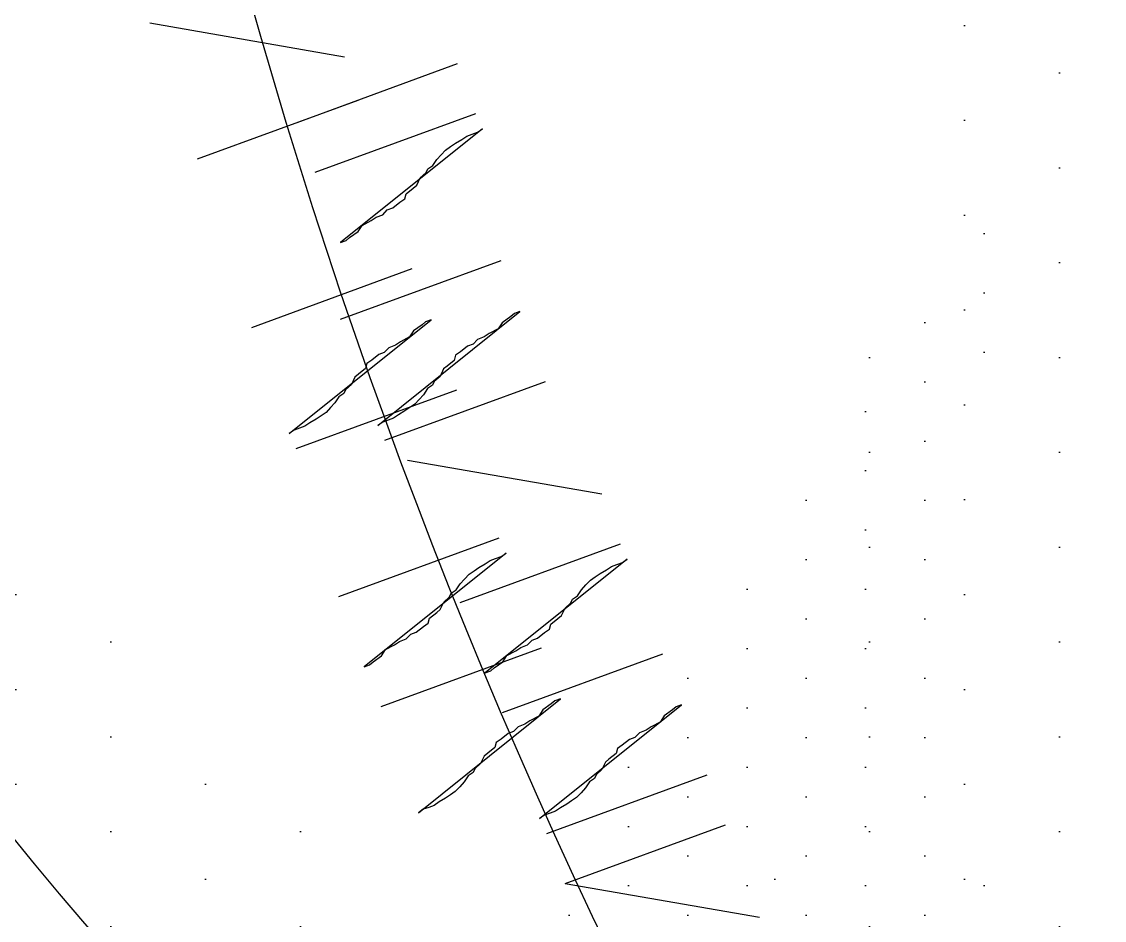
# Model space of a CAD drawing. Extents: x 3694 to 117786, y 20013 to 108631.
# Drawn here: x 25843.6 to 25971.1, y 84256.7 to 84362.6 of the extents above; entities that cross this region are included whole.
import ezdxf

# ---------------------------------------------------------------- set-up
doc = ezdxf.new("R2010")
doc.units = 0
doc.header["$LTSCALE"] = 1000
doc.header["$MEASUREMENT"] = 0
doc.layers.add('家具', color=253, linetype='Continuous')

# ---------------------------------------------------------------- blocks, each defined once
blk = doc.blocks.new('A$C6CBF3060')
at = {"layer": '家具'}
h = blk.add_hatch(dxfattribs=at)
h.set_pattern_fill('DOTS', color=8, scale=335.2800000195158, angle=-90.00000000000001, style=0)
h.set_pattern_definition([(270, (30849.11753504153, -17862.99907829171), (20.95500000121973, -10.47750000060987), [0, -20.95500000121974])])
edge = h.paths.add_edge_path()
edge.add_spline(control_points=[(3620.032944355196, 1020.167978249578), (3621.856950601301, 1029.223950294458), (3623.640356767137, 1038.254456721312), (3629.075648781851, 1066.661334569191), (3632.509525532267, 1085.952194047979), (3638.452392537998, 1124.35439882104), (3640.907859724044, 1143.394177388276), (3645.504487169259, 1187.965857300234), (3647.380020918004, 1213.570567535007), (3652.138734003369, 1291.274453085276), (3654.163834771207, 1344.379333391011), (3661.075878760414, 1425.081640880471), (3664.018153472578, 1452.133973591473), (3670.094233668715, 1492.753120009336), (3672.397098293724, 1506.299475706379), (3677.679535390045, 1533.370511049969), (3680.683231559953, 1546.95785375061), (3688.042565591692, 1576.433232332645), (3692.477545640613, 1592.158136530725), (3700.184732509224, 1618.288209221257), (3703.394472055632, 1628.838867633007), (3706.570199849586, 1639.277341819994)], knot_values=[0.007594318894714291, 0.007594318894714291, 0.007594318894714291, 0.007594318894714291, 1.009331685129112, 1.009331685129112, 3.166903830014817, 3.166903830014817, 5.324475974900523, 5.324475974900523, 8.146713981276132, 8.146713981276132, 13.78698518195698, 13.78698518195698, 16.6071207822974, 16.6071207822974, 18.01718858246761, 18.01718858246761, 19.42725638263783, 19.42725638263783, 21.11840045899928, 21.11840045899928, 22.2881602581128, 22.2881602581128, 22.2881602581128, 22.2881602581128], degree=3, periodic=0)
edge.add_ellipse((1789.99904669042, 2201.081587384349), major_axis=(1412.244489359956, 1412.244489359956), ratio=0.9999999999999818, start_angle=-61.33743676422674, end_angle=-48.55714826964773)
edge.add_ellipse((1789.99904669042, 1953.25083809936), major_axis=(1412.24448935993, -1412.24448935993), ratio=0.9999999999999885, start_angle=48.5571482696466, end_angle=61.33743676426361)
edge.add_spline(control_points=[(3706.570199849455, 2515.055083664098), (3703.394472055566, 2525.493557850958), (3700.184732509093, 2536.044216262839), (3692.477545640737, 2562.174288952727), (3688.042565592012, 2577.899193150166), (3680.683231560659, 2607.374571730539), (3677.679535390882, 2620.961914430154), (3672.397098294947, 2648.032949771052), (3670.094233670054, 2661.579305466817), (3664.018153474113, 2702.198451881093), (3661.075878761818, 2729.250784589662), (3655.986670472266, 2788.670379265524), (3654.145087228251, 2820.934697647885), (3652.42359686167, 2852.807937005808)], knot_values=[0.007594318904541566, 0.007594318904541566, 0.007594318904541566, 0.007594318904541566, 1.177354118008585, 1.177354118008585, 2.868498194319651, 2.868498194319651, 4.278565994361959, 4.278565994361959, 5.688633794404266, 5.688633794404266, 8.508769394488882, 8.508769394488882, 11.91787256770212, 11.91787256770212, 11.91787256770212, 11.91787256770212], degree=3, periodic=0)
edge.add_ellipse((3646.657623284387, 2875.236412280854), major_axis=(16.37502602226822, 16.37502602226821), ratio=0.9999999999995666, start_angle=225.8035234418923, end_angle=239.417541532368, ccw=False)
edge.add_ellipse((3511.087514728119, 3239.193560838379), major_axis=(290.1065513937293, 290.1065513937293), ratio=0.9999999999994232, start_angle=234.5429178462428, end_angle=244.3434878472222, ccw=False)
edge.add_ellipse((4291.384683319397, 2715.78940374251), major_axis=(510.6161812649055, -510.6161812649058), ratio=0.9999999999999988, start_angle=215.5301837112753, end_angle=236.2784491778619)
edge.add_ellipse((8058.381468311782, 2243.98490320702), major_axis=(3173.045961291781, -3173.045961291782), ratio=1, start_angle=220.7753203818918, end_angle=231.6420249032678)
edge.add_ellipse((4599.337569821713, 1341.637200631933), major_axis=(756.0877006785541, 756.0877006785539), ratio=0.9999999999999949, start_angle=113.9930274311128, end_angle=139.4777875760855)
edge.add_ellipse((3519.680850986653, 1232.139841819859), major_axis=(20.77520892349397, -20.77520892349398), ratio=0.999999999999889, start_angle=29.349690518414718, end_angle=107.31395154978779, ccw=False)
edge.add_ellipse((3261.400831811123, 1475.541992198378), major_axis=(269.5263520561113, -269.5263520561115), ratio=0.9999999999999978, start_angle=326.06965526290503, end_angle=363.74867896470926, ccw=False)
edge.add_ellipse((2985.936513544038, 1255.583835869416), major_axis=(269.5447157602681, 269.5447157602681), ratio=0.9999999999729833, start_angle=289.4364312615882, end_angle=291.1525348597326, ccw=False)
edge.add_ellipse((3270.637057203829, -411.6684627259383), major_axis=(1063.437138938921, 1063.437138938921), ratio=0.9999999999999937, start_angle=35.30528515153998, end_angle=42.74492259143477, ccw=False)
edge.add_ellipse((3474.324288661912, 860.0126218386868), major_axis=(153.1024992137935, -153.1024992137935), ratio=0.999999999999859, start_angle=92.70420918075928, end_angle=121.7648417998393, ccw=False)
edge = h.paths.add_edge_path()
edge.add_ellipse((3560.315809361586, 903.7363475695056), major_axis=(59.62128638761727, 59.62128638761727), ratio=0.9999999999999157, start_angle=248.1334738211491, end_angle=277.7178630449272)
edge.add_ellipse((3511.524035592221, 931.7299106341088), major_axis=(99.19644208316629, 99.19644208316625), ratio=0.9999999999997502, start_angle=-79.30676778778508, end_angle=-64.31921627686972)
edge.add_ellipse((3386.72601415019, 2442.541419907149), major_axis=(1116.038544759257, -1116.038544759258), ratio=0.9999999999999984, start_angle=303.32411686118166, end_angle=324.37804893725087, ccw=False)
edge.add_spline(control_points=[(3067.313977831232, 896.8829783906913), (3067.116512627828, 894.6964287364499), (3066.26218761129, 885.1096334103167), (3065.674442368967, 875.0971932240427), (3064.819310103077, 865.6985716819399)], knot_values=[0, 0, 0, 0, 0.2418033642713523, 1.052830296575082, 1.052830296575082, 1.052830296575082, 1.052830296575082], degree=3, periodic=0)
edge.add_ellipse((3026.907071228037, 868.9988679855887), major_axis=(26.90938323527025, 26.90938323527025), ratio=0.9999999999999187, start_angle=238.7767705824798, end_angle=310.27284356007203, ccw=False)
edge.add_ellipse((3357.089655062053, 4875.541364723143), major_axis=(2868.190797183439, -2868.19079718344), ratio=0.999999999999999, start_angle=310.4593117003497, end_angle=318.3404531218047)
edge = h.paths.add_edge_path()
edge.add_ellipse((3560.315809361266, 3250.596077914459), major_axis=(59.62128638763784, -59.62128638763787), ratio=0.9999999999995934, start_angle=82.28213695507955, end_angle=111.8665261788591)
edge.add_ellipse((3357.089655062751, -721.208939239179), major_axis=(2868.190797183605, 2868.190797183604), ratio=0.9999999999999925, start_angle=41.65954687821016, end_angle=49.54410408661445)
edge.add_ellipse((3026.730802552287, 3285.298579970644), major_axis=(26.90938323526915, -26.90938323526915), ratio=0.9999999999999033, start_angle=49.98346972011012, end_angle=121.3236457343994, ccw=False)
edge.add_spline(control_points=[(3064.642559511616, 3288.604407622486), (3064.979431703308, 3284.907876167901), (3065.254021153691, 3281.472108143695), (3065.500446844075, 3278.209911560098)], knot_values=[0, 0, 0, 0, 0.3189857557440551, 0.3189857557440551, 0.3189857557440551, 0.3189857557440551], degree=3, periodic=0)
edge.add_ellipse((3494.988468096315, -267.6566824607653), major_axis=(2525.631590611771, -2525.631590611772), ratio=0.9999999999999991, start_angle=132.8754075785099, end_angle=141.9062269296692, ccw=False)
edge = h.paths.add_edge_path()
edge.add_ellipse((3346.428693505171, 2814.744027245259), major_axis=(221.1621733483969, -221.1621733483971), ratio=0.9999999999999994, start_angle=219.8560000035077, end_angle=290.9319768433341)
edge.add_ellipse((3437.151632962174, 2555.301954592251), major_axis=(155.4479335070494, -155.4479335070496), ratio=0.9999999999999929, start_angle=231.8281592482279, end_angle=294.8810682384705)
edge.add_ellipse((2813.700149012111, 2180.201737340405), major_axis=(405.3237387993505, 405.3237387993504), ratio=0.9999999999999992, start_angle=285.52623263396157, end_angle=332.11357467867344, ccw=False)
edge.add_ellipse((3523.712787324905, 1599.059105694443), major_axis=(258.8230775298201, 258.82307752982), ratio=0.9999999999999818, start_angle=80.19826500577827, end_angle=130.5062586859865)
edge.add_ellipse((3249.266929159778, 1365.594833926676), major_axis=(196.0891473908119, -196.0891473908119), ratio=0.9999999999999981, start_angle=154.0384846775883, end_angle=216.6923729745889)
edge.add_ellipse((3335.197817287255, 909.3636444261319), major_axis=(433.6778078787909, 433.6778078787906), ratio=0.999999999999949, start_angle=80.98112304628877, end_angle=109.8781780001218)
edge.add_ellipse((18467.36806691358, 2025.981614987111), major_axis=(11109.2260467442, 11109.22604674419), ratio=0.9999999999995928, start_angle=138.1241672681158, end_angle=138.7143909774701)
edge.add_spline(control_points=[(2789.552410904224, 1008.188427614892), (2796.579734544641, 1007.746763104577), (2803.725178327077, 1007.646570336328), (2811.231307050359, 1007.927036234807)], knot_values=[2.293510373809953, 2.293510373809953, 2.293510373809953, 2.293510373809953, 2.979732802934619, 2.979732802934619, 2.979732802934619, 2.979732802934619], degree=3, periodic=0)
edge.add_spline(control_points=[(2811.231307050359, 1007.927036234807), (2815.450479755054, 1008.084685284808), (2826.805456678361, 1008.812973134682), (2842.780722635296, 1010.871307693131), (2839.120250166125, 1024.618026985154), (2842.859477051599, 1028.393799632864), (2845.636094539273, 1029.971073038905)], knot_values=[2.979732802934619, 2.979732802934619, 2.979732802934619, 2.979732802934619, 3.36545639614831, 3.990521829336836, 4.278466320926378, 4.605763273049225, 4.605763273049225, 4.605763273049225, 4.605763273049225], degree=3, periodic=0)
edge.add_spline(control_points=[(2845.636094539273, 1029.971073038905), (2848.422474729079, 1031.553892203377), (2852.001820499405, 1032.702305534669), (2855.58116626992, 1033.850718865961)], knot_values=[4.605763273049225, 4.605763273049225, 4.605763273049225, 4.605763273049225, 4.934211014792284, 4.934211014792284, 4.934211014792284, 4.934211014792284], degree=3, periodic=0)
edge.add_ellipse((3270.637057203829, -411.6684627259383), major_axis=(1063.437138939227, 1063.437138939227), ratio=0.9999999999998375, start_angle=52.795632896919415, end_angle=61.02050574382298, ccw=False)
edge.add_ellipse((3199.316362891543, 1348.14039130005), major_axis=(212.5834902189315, 212.5834902189315), ratio=0.9999999999999212, start_angle=165.6335501199894, end_angle=198.8130742464472, ccw=False)
edge.add_ellipse((3199.413119119788, 1029.520550322999), major_axis=(217.1797520411045, -217.1797520411046), ratio=0.9999999999998674, start_angle=151.0252170128921, end_angle=192.4102655699839, ccw=False)
edge.add_ellipse((3551.448439235653, 1156.134686465819), major_axis=(331.0872910150433, -331.0872910150434), ratio=0.9999999999999813, start_angle=177.8463850309959, end_angle=203.8962665094932, ccw=False)
edge.add_ellipse((2984.329156197491, 1140.779664811776), major_axis=(308.6143108805782, 308.6143108805783), ratio=0.99999999999966, start_angle=2.0533838449994732, end_angle=10.260448050109005, ccw=False)
edge.add_spline(control_points=[(3281.687451026184, 1460.253654765613), (3290.639455244702, 1453.204405174176), (3313.081898206045, 1435.532118832798), (3303.305460116768, 1498.775473405309), (3326.318821677465, 1533.829908224947), (3353.544751881607, 1593.430233467796), (3320.947959299898, 1659.060984562777), (3340.190178442157, 1740.826539046509), (3356.126177953687, 1827.657185362103), (3415.808870579021, 1863.793903553702), (3424.432073950476, 1919.337591101754), (3457.289777258164, 1907.517444122117), (3458.775801431591, 1924.683027975876), (3459.456346832347, 1933.619102174609)], knot_values=[28.72622828787619, 28.72622828787619, 28.72622828787619, 28.72622828787619, 29.65137003608691, 31.04553471454428, 32.97090723718488, 34.80045963000916, 37.53798117998499, 40.13244696109814, 43.73799823656201, 46.29924793153518, 47.53881564063179, 48.20545028199999, 48.98405692497199, 48.98405692497199, 48.98405692497199, 48.98405692550385], degree=3, periodic=0)
edge.add_ellipse((-2827.432287128104, 2095.358859361608), major_axis=(4446.972478264837, 4446.972478264834), ratio=0.9999999999999976, start_angle=-46.47369586912973, end_angle=-42.84626635100496)
edge.add_spline(control_points=[(3457.093905025751, 2331.703914353799), (3455.691781476875, 2345.589783137202), (3452.514928848803, 2370.097512984801), (3408.946969250035, 2401.111465854163), (3388.218704290179, 2469.690945094218), (3352.769053081218, 2533.335634224328), (3364.030625280458, 2604.82269811142), (3327.271703467311, 2627.476138575294), (3294.9122366675, 2714.330123526699), (3294.341436591865, 2693.091429919492)], knot_values=[0, 0, 0, 1.163513729807164e-12, 1.426783815582302, 2.507845637052222, 5.446644405802077, 8.794161911986935, 10.36550993041577, 12.19506232323765, 14.47634677036475, 14.47634677036475, 14.47634677036475, 14.47634677036475], degree=3, periodic=0)
edge.add_ellipse((3687.441035538191, 2947.473610607776), major_axis=(331.0872910150615, -331.0872910150615), ratio=0.9999999999999547, start_angle=233.1899730444863, end_angle=257.9076692015958, ccw=False)
edge.add_ellipse((3372.605812031026, 3149.559701468508), major_axis=(217.1797520411107, -217.1797520411108), ratio=0.9999999999999556, start_angle=244.6759739839959, end_angle=286.0610225410798, ccw=False)
edge.add_ellipse((3301.30499854072, 2839.020160634274), major_axis=(212.5834902198476, 212.5834902198476), ratio=0.9999999999956851, start_angle=85.14470269029368, end_angle=91.45268943398088, ccw=False)
edge.add_ellipse((3267.100022714898, 4450.91484517249), major_axis=(983.775240623166, 983.775240623166), ratio=0.9999999999998531, start_angle=208.0880272447276, end_angle=218.4118439115923, ccw=False)
edge.add_spline(control_points=[(2862.37711883695, 3119.814991966967), (2856.867087630577, 3121.622537046678), (2851.35705642408, 3123.430082126131), (2848.768473186879, 3126.813406541194)], knot_values=[4.42752981046754, 4.42752981046754, 4.42752981046754, 4.42752981046754, 4.934211014792284, 4.934211014792284, 4.934211014792284, 4.934211014792284], degree=3, periodic=0)
edge.add_ellipse((3341.197146602492, 3246.534314250937), major_axis=(358.3427787361459, -358.3427787361463), ratio=0.999999999999975, start_angle=238.6648212037559, end_angle=277.816367146285)
h = blk.add_hatch(dxfattribs=at)
h.set_pattern_fill('DOTS', color=8, scale=178.8160000104085, angle=-90.00000000000001, style=0)
h.set_pattern_definition([(90, (19419.91467265415, 11841.09606291521), (11.17600000065053, 5.588000000325262), [0, -11.17600000065053])])
edge = h.paths.add_edge_path(flags=17)
edge.add_ellipse((3512.052022088705, 1537.039152838337), major_axis=(23.25952561888595, -23.25952561888596), ratio=0.9999999999999566, start_angle=197.4293742980922, end_angle=247.2256321012528)
edge.add_ellipse((3405.089068006848, 1488.22521427691), major_axis=(59.90464916680112, 59.9046491668011), ratio=0.9999999999999393, start_angle=-19.5751923782937, end_angle=24.16555291353093)
edge.add_ellipse((3447.156263500743, 1522.360028411396), major_axis=(32.94986328206128, 32.94986328206127), ratio=0.9999999999999538, start_angle=-5.078446253501681, end_angle=59.84114380388081, ccw=False)
edge = h.paths.add_edge_path(flags=17)
edge.add_ellipse((2756.634867780711, 1621.855052317827), major_axis=(481.3748926490825, -481.3748926490827), ratio=0.9999999999980935, start_angle=400.4122738737361, end_angle=401.14692602743605, ccw=False)
edge.add_ellipse((3381.541444735376, 1556.026816461963), major_axis=(38.8000368264333, -38.80003682643331), ratio=0.9999999999998465, start_angle=56.96626177507412, end_angle=128.4606080737423)
edge.add_ellipse((3389.654311773622, 1631.853647203665), major_axis=(15.12758440161141, -15.12758440161141), ratio=0.9999999999999712, start_angle=310.0022228544645, end_angle=447.0101969954212)
edge.add_ellipse((3345.102416092785, 1578.430038740866), major_axis=(64.19840911925914, -64.19840911925917), ratio=0.9999999999999993, start_angle=43.53494098790259, end_angle=93.25647343301858, ccw=False)
edge = h.paths.add_edge_path()
edge.add_ellipse((3173.060657035217, 1553.928150722095), major_axis=(242.037112230793, 242.037112230793), ratio=0.9999999999999936, start_angle=258.5394166081302, end_angle=308.1497845990816, ccw=False)
edge.add_spline(control_points=[(3362.180682135797, 1268.625603414799), (3354.239474415954, 1262.044177846979), (3344.133058035513, 1253.668294793435), (3335.545590784393, 1259.297138530506), (3333.822581068765, 1260.887023014075)], knot_values=[0, 0, 0, 0, 1.42238482592121, 1.810204922351612, 1.810204922351612, 1.810204922351612, 1.810204922351612], degree=3, periodic=0)
edge.add_ellipse((2756.634867796784, 1621.855052313091), major_axis=(481.3748926400921, -481.3748926400922), ratio=0.9999999999984875, start_angle=12.9785078464626, end_angle=17.57136510295455)
edge.add_ellipse((3199.671737715864, 1567.906436618163), major_axis=(216.1019309944975, -216.1019309944976), ratio=0.9999999999999805, start_angle=346.8345493291795, end_angle=397.9332034731351)
edge.add_ellipse((3045.703676463672, 1632.760466246171), major_axis=(331.3486877331227, -331.3486877331229), ratio=0.9999999999999989, start_angle=32.37103093941994, end_angle=75.25655211311418)
edge.add_ellipse((2456.054096705782, 1773.593615179783), major_axis=(706.3772336368138, 706.3772336368138), ratio=0.9999999999997193, start_angle=-39.52687022804582, end_angle=-36.92237628317469)
edge.add_spline(control_points=[(3445.111206679256, 1913.963218771354), (3448.830660995882, 1914.128447938096), (3460.107711744393, 1911.968167921183), (3462.998604643501, 1900.275516595619), (3464.95021363916, 1892.381940352421)], knot_values=[0, 0, 0, 0, 0.5819764206049407, 1.791185280154921, 1.791185280154921, 1.791185280154921, 1.791185280154921], degree=3, periodic=0)
edge.add_ellipse((3015.109885895014, 1642.828336586739), major_axis=(363.7535715408054, -363.7535715408055), ratio=0.9999999999999993, start_angle=390.3935585979345, end_angle=434.019778702312, ccw=False)
edge = h.paths.add_edge_path()
edge.add_spline(control_points=[(3421.156827763138, 1894.308101638162), (3425.036458086157, 1901.313424356293), (3430.42926785857, 1911.051046157649), (3441.925963692418, 1913.821720852757), (3445.111206679256, 1913.963218771354)], knot_values=[1.791185280154921, 1.791185280154921, 1.791185280154921, 1.791185280154921, 3.069002213139684, 3.567391534373676, 3.567391534373676, 3.567391534373676, 3.567391534373676], degree=3, periodic=0)
edge.add_ellipse((2456.054096705782, 1773.593615179525), major_axis=(706.3772336370577, 706.3772336370574), ratio=0.999999999999922, start_angle=320.47312977196174, end_angle=323.0776237168323, ccw=False)
edge.add_ellipse((3756.002993319547, 1614.615316424457), major_axis=(281.0686011683609, 281.0686011683609), ratio=0.9999999999999806, start_angle=95.23358330781208, end_angle=138.9317992611657)
edge.add_ellipse((3762.004384130836, 1449.86522315249), major_axis=(300.7962628522073, -300.7962628522074), ratio=0.9999999999999956, start_angle=206.1422413992029, end_angle=244.4432589827649)
edge.add_ellipse((2756.634867796784, 1621.855052313091), major_axis=(481.3748926400507, -481.3748926400505), ratio=0.999999999997209, start_angle=372.9785078464747, end_angle=377.5713651029771, ccw=False)
edge.add_spline(control_points=[(3333.822581068765, 1260.887023014075), (3331.207753867588, 1263.299820316828), (3324.080109855582, 1273.317570021227), (3320.953744327249, 1283.146645357101), (3318.856340284947, 1289.740737492688)], knot_values=[1.810204922351612, 1.810204922351612, 1.810204922351612, 1.810204922351612, 2.398757922429805, 3.598446597238173, 3.598446597238173, 3.598446597238173, 3.598446597238173], degree=3, periodic=0)
edge.add_ellipse((3689.15860647869, 1407.743611630103), major_axis=(274.8167086013966, 274.8167086013965), ratio=0.9999999999999986, start_angle=107.85150721330089, end_angle=152.6753304847041, ccw=False)
edge.add_ellipse((3633.610958523866, 1676.428645746197), major_axis=(215.1838922609005, 215.1838922609004), ratio=0.9999999999999896, start_angle=89.27769578140129, end_angle=152.4675057723358, ccw=False)
h = blk.add_hatch(dxfattribs=at)
h.set_pattern_fill('DOTS', color=8, scale=111.7600000065053, angle=-90.00000000000001, style=0)
h.set_pattern_definition([(270, (-19907.95070793648, 91951.28892525556), (6.985000000406579, -3.492500000203292), [0, -6.98500000040658])])
edge = h.paths.add_edge_path()
edge.add_ellipse((3314.360527629164, 911.2052765641201), major_axis=(290.1065513936987, 290.1065513936986), ratio=0.9999999999998728, start_angle=35.18648228385678, end_angle=43.96553536475812)
edge.add_ellipse((3190.559378030208, 1364.542107422694), major_axis=(97.66234371941425, -97.6623437194143), ratio=0.9999999999999937, start_angle=26.80313823718866, end_angle=71.9801915166628)
edge.add_ellipse((2984.329156197491, 1140.779664811329), major_axis=(308.6143108806361, 308.6143108806361), ratio=0.9999999999999354, start_angle=338.5948503737864, end_angle=356.0153580243669, ccw=False)
at = {"layer": '家具', "color": 8, "linetype": 'Continuous'}
for p, q in [((3424.135197954289, 1435.952309179142), (3401.233463955527, 1431.964447974417)), ((3424.135197954289, 1435.952309179142), (3401.233463955527, 1431.964447974417)), ((3424.135197954289, 1435.952309179142), (3401.233463955527, 1431.964447974417)), ((3387.946383134506, 1431.11936787816), (3406.84959465883, 1424.193619373873)), ((3387.946383134506, 1431.11936787816), (3406.84959465883, 1424.193619373873)), ((3387.946383134506, 1431.11936787816), (3406.84959465883, 1424.193619373873)), ((3387.946383134506, 1431.11936787816), (3406.84959465883, 1424.193619373873)), ((3399.65495572798, 1426.829587328244), (3418.558167252391, 1419.903838823953)), ((3399.65495572798, 1426.829587328244), (3418.558167252391, 1419.903838823953)), ((3399.65495572798, 1426.829587328244), (3418.558167252391, 1419.903838823953)), ((3399.65495572798, 1426.829587328244), (3418.558167252391, 1419.903838823953)), ((3385.793332571353, 1425.242808804091), (3404.69654409567, 1418.317060299833)), ((3385.793332571353, 1425.242808804091), (3404.69654409567, 1418.317060299833)), ((3385.793332571353, 1425.242808804091), (3404.69654409567, 1418.317060299833)), ((3385.793332571353, 1425.242808804091), (3404.69654409567, 1418.317060299833)), ((3401.682072068179, 1401.04386935991), (3382.778860543767, 1407.969617864201)), ((3401.682072068179, 1401.04386935991), (3382.778860543767, 1407.969617864201)), ((3401.682072068179, 1401.04386935991), (3382.778860543767, 1407.969617864201)), ((3401.682072068179, 1401.04386935991), (3382.778860543767, 1407.969617864201)), ((3412.134553220341, 1400.076289002929), (3393.23134169593, 1407.002037507023)), ((3412.134553220341, 1400.076289002929), (3393.23134169593, 1407.002037507023)), ((3412.134553220341, 1400.076289002929), (3393.23134169593, 1407.002037507023)), ((3412.134553220341, 1400.076289002929), (3393.23134169593, 1407.002037507023)), ((3396.453234986322, 1386.772225894427), (3377.550023461976, 1393.697974398714)), ((3396.453234986322, 1386.772225894427), (3377.550023461976, 1393.697974398714)), ((3396.453234986322, 1386.772225894427), (3377.550023461976, 1393.697974398714)), ((3396.453234986322, 1386.772225894427), (3377.550023461976, 1393.697974398714)), ((3406.905716138484, 1385.80464553725), (3388.002504614167, 1392.73039404154)), ((3406.905716138484, 1385.80464553725), (3388.002504614167, 1392.73039404154)), ((3406.905716138484, 1385.80464553725), (3388.002504614167, 1392.73039404154)), ((3406.905716138484, 1385.80464553725), (3388.002504614167, 1392.73039404154)), ((3370.896871995938, 1380.42426994408), (3393.798605994605, 1384.412131148776)), ((3370.896871995938, 1380.42426994408), (3393.798605994605, 1384.412131148776)), ((3370.896871995938, 1380.42426994408), (3393.798605994605, 1384.412131148776)), ((3370.896871995938, 1380.42426994408), (3393.798605994605, 1384.412131148776)), ((3383.032705026017, 1375.251503807962), (3401.935916550428, 1368.325755303897)), ((3383.032705026017, 1375.251503807962), (3401.935916550428, 1368.325755303897)), ((3383.032705026017, 1375.251503807962), (3401.935916550428, 1368.325755303897)), ((3383.032705026017, 1375.251503807962), (3401.935916550428, 1368.325755303897)), ((3368.743821432785, 1374.547710870011), (3387.647032957131, 1367.621962365723)), ((3368.743821432785, 1374.547710870011), (3387.647032957131, 1367.621962365723)), ((3368.743821432785, 1374.547710870011), (3387.647032957131, 1367.621962365723)), ((3368.743821432785, 1374.547710870011), (3387.647032957131, 1367.621962365723)), ((3396.901483762675, 1355.411184508361), (3377.998272238357, 1362.336933012619)), ((3396.901483762675, 1355.411184508361), (3377.998272238357, 1362.336933012619)), ((3396.901483762675, 1355.411184508361), (3377.998272238357, 1362.336933012619)), ((3396.901483762675, 1355.411184508361), (3377.998272238357, 1362.336933012619)), ((3382.612600169501, 1354.707391570188), (3363.709388645155, 1361.633140074475)), ((3382.612600169501, 1354.707391570188), (3363.709388645155, 1361.633140074475)), ((3382.612600169501, 1354.707391570188), (3363.709388645155, 1361.633140074475)), ((3382.612600169501, 1354.707391570188), (3363.709388645155, 1361.633140074475)), ((3377.383763087579, 1340.435748104701), (3358.480551563298, 1347.361496608959)), ((3377.383763087579, 1340.435748104701), (3358.480551563298, 1347.361496608959)), ((3377.383763087579, 1340.435748104701), (3358.480551563298, 1347.361496608959)), ((3377.383763087579, 1340.435748104701), (3358.480551563298, 1347.361496608959)), ((3375.230712524462, 1334.559189030631), (3356.327501000145, 1341.484937534697)), ((3375.230712524462, 1334.559189030631), (3356.327501000145, 1341.484937534697)), ((3375.230712524462, 1334.559189030631), (3356.327501000145, 1341.484937534697)), ((3375.230712524462, 1334.559189030631), (3356.327501000145, 1341.484937534697)), ((3375.230712524462, 1334.559189030631), (3352.328978525824, 1330.571327825935)), ((3375.230712524462, 1334.559189030631), (3352.328978525824, 1330.571327825935)), ((3375.230712524462, 1334.559189030631), (3352.328978525824, 1330.571327825935)), ((3375.230712524462, 1334.559189030631), (3352.328978525824, 1330.571327825935))]:
    blk.add_line(p, q, dxfattribs=at)
for points in [[(3401.678889942246, 1410.080643003235), (3401.037505494685, 1410.315633093265), (3400.615214681544, 1410.652221772754), (3399.610286943462, 1411.384146654018), (3399.145145063412, 1412.100175079737), (3398.082309311183, 1412.671446270488), (3397.499672386293, 1413.066782472266), (3396.69794182686, 1413.360520085007), (3396.173744845728, 1413.91536289029), (3395.532360398167, 1414.150352980323), (3394.687778771957, 1414.823530339101), (3394.105141846943, 1415.218866541105), (3393.960692190711, 1415.817399921565), (3393.116110564399, 1416.49057728054), (3392.693819751359, 1416.827165959799), (3392.287425393828, 1417.703540497489), (3391.603189879461, 1418.317970333723), (3391.399992700746, 1418.756157602471), (3390.817355775733, 1419.151493804438), (3390.352213895749, 1419.867522229964), (3389.828324493224, 1420.423204543906), (3389.304435090693, 1420.978886857654), (3388.721798165774, 1421.374223059433), (3388.139161240761, 1421.769559261433), (3387.397017712341, 1422.223335407154), (3386.814380787298, 1422.618671609158), (3386.172996339803, 1422.853661699188), (3385.531611892242, 1423.088651789221), (3384.948974967228, 1423.483987991)], [(3401.678889942246, 1410.080643003235), (3401.037505494685, 1410.315633093265), (3400.615214681544, 1410.652221772754), (3399.610286943462, 1411.384146654018), (3399.145145063412, 1412.100175079737), (3398.082309311183, 1412.671446270488), (3397.499672386293, 1413.066782472266), (3396.69794182686, 1413.360520085007), (3396.173744845728, 1413.91536289029), (3395.532360398167, 1414.150352980323), (3394.687778771957, 1414.823530339101), (3394.105141846943, 1415.218866541105), (3393.960692190711, 1415.817399921565), (3393.116110564399, 1416.49057728054), (3392.693819751359, 1416.827165959799), (3392.287425393828, 1417.703540497489), (3391.603189879461, 1418.317970333723), (3391.399992700746, 1418.756157602471), (3390.817355775733, 1419.151493804438), (3390.352213895749, 1419.867522229964), (3389.828324493224, 1420.423204543906), (3389.304435090693, 1420.978886857654), (3388.721798165774, 1421.374223059433), (3388.139161240761, 1421.769559261433), (3387.397017712341, 1422.223335407154), (3386.814380787298, 1422.618671609158), (3386.172996339803, 1422.853661699188), (3385.531611892242, 1423.088651789221), (3384.948974967228, 1423.483987991)], [(3401.678889942246, 1410.080643003235), (3401.037505494685, 1410.315633093265), (3400.615214681544, 1410.652221772754), (3399.610286943462, 1411.384146654018), (3399.145145063412, 1412.100175079737), (3398.082309311183, 1412.671446270488), (3397.499672386293, 1413.066782472266), (3396.69794182686, 1413.360520085007), (3396.173744845728, 1413.91536289029), (3395.532360398167, 1414.150352980323), (3394.687778771957, 1414.823530339101), (3394.105141846943, 1415.218866541105), (3393.960692190711, 1415.817399921565), (3393.116110564399, 1416.49057728054), (3392.693819751359, 1416.827165959799), (3392.287425393828, 1417.703540497489), (3391.603189879461, 1418.317970333723), (3391.399992700746, 1418.756157602471), (3390.817355775733, 1419.151493804438), (3390.352213895749, 1419.867522229964), (3389.828324493224, 1420.423204543906), (3389.304435090693, 1420.978886857654), (3388.721798165774, 1421.374223059433), (3388.139161240761, 1421.769559261433), (3387.397017712341, 1422.223335407154), (3386.814380787298, 1422.618671609158), (3386.172996339803, 1422.853661699188), (3385.531611892242, 1423.088651789221), (3384.948974967228, 1423.483987991)], [(3401.678889942246, 1410.080643003235), (3401.037505494685, 1410.315633093265), (3400.615214681544, 1410.652221772754), (3399.610286943462, 1411.384146654018), (3399.145145063412, 1412.100175079737), (3398.082309311183, 1412.671446270488), (3397.499672386293, 1413.066782472266), (3396.69794182686, 1413.360520085007), (3396.173744845728, 1413.91536289029), (3395.532360398167, 1414.150352980323), (3394.687778771957, 1414.823530339101), (3394.105141846943, 1415.218866541105), (3393.960692190711, 1415.817399921565), (3393.116110564399, 1416.49057728054), (3392.693819751359, 1416.827165959799), (3392.287425393828, 1417.703540497489), (3391.603189879461, 1418.317970333723), (3391.399992700746, 1418.756157602471), (3390.817355775733, 1419.151493804438), (3390.352213895749, 1419.867522229964), (3389.828324493224, 1420.423204543906), (3389.304435090693, 1420.978886857654), (3388.721798165774, 1421.374223059433), (3388.139161240761, 1421.769559261433), (3387.397017712341, 1422.223335407154), (3386.814380787298, 1422.618671609158), (3386.172996339803, 1422.853661699188), (3385.531611892242, 1423.088651789221), (3384.948974967228, 1423.483987991)], [(3380.567677615531, 1401.934391695282), (3381.209062062968, 1401.699401605281), (3381.631352876138, 1401.362812925763), (3382.636280614221, 1400.630888044499), (3383.101422494234, 1399.914859618813), (3384.1650977549, 1399.343280849294), (3384.747734679848, 1398.947944647483), (3385.549465239223, 1398.654207034968), (3386.07366222042, 1398.09936422946), (3386.715046667945, 1397.86437413943), (3387.559628294191, 1397.191196780681), (3388.142265219205, 1396.79586057887), (3388.286714875372, 1396.197327198217), (3389.130456993247, 1395.524457418011), (3389.552747806323, 1395.187868738714), (3389.959142163818, 1394.311494201058), (3390.643377678192, 1393.697064364795), (3390.846574857002, 1393.258877096079), (3391.42921178192, 1392.863540894075), (3391.894353661934, 1392.147512468389), (3392.418243064458, 1391.591830154641), (3392.942132466953, 1391.036147840892), (3393.524769392003, 1390.640811638892), (3394.107406316885, 1390.245475437114), (3394.850389353771, 1389.791391712595), (3395.433026278784, 1389.396055510817), (3396.074410726345, 1389.161065420787), (3396.715795173841, 1388.926075330754), (3397.298432098883, 1388.530739128753)], [(3380.567677615531, 1401.934391695282), (3381.209062062968, 1401.699401605281), (3381.631352876138, 1401.362812925763), (3382.636280614221, 1400.630888044499), (3383.101422494234, 1399.914859618813), (3384.1650977549, 1399.343280849294), (3384.747734679848, 1398.947944647483), (3385.549465239223, 1398.654207034968), (3386.07366222042, 1398.09936422946), (3386.715046667945, 1397.86437413943), (3387.559628294191, 1397.191196780681), (3388.142265219205, 1396.79586057887), (3388.286714875372, 1396.197327198217), (3389.130456993247, 1395.524457418011), (3389.552747806323, 1395.187868738714), (3389.959142163818, 1394.311494201058), (3390.643377678192, 1393.697064364795), (3390.846574857002, 1393.258877096079), (3391.42921178192, 1392.863540894075), (3391.894353661934, 1392.147512468389), (3392.418243064458, 1391.591830154641), (3392.942132466953, 1391.036147840892), (3393.524769392003, 1390.640811638892), (3394.107406316885, 1390.245475437114), (3394.850389353771, 1389.791391712595), (3395.433026278784, 1389.396055510817), (3396.074410726345, 1389.161065420787), (3396.715795173841, 1388.926075330754), (3397.298432098883, 1388.530739128753)], [(3380.567677615531, 1401.934391695282), (3381.209062062968, 1401.699401605281), (3381.631352876138, 1401.362812925763), (3382.636280614221, 1400.630888044499), (3383.101422494234, 1399.914859618813), (3384.1650977549, 1399.343280849294), (3384.747734679848, 1398.947944647483), (3385.549465239223, 1398.654207034968), (3386.07366222042, 1398.09936422946), (3386.715046667945, 1397.86437413943), (3387.559628294191, 1397.191196780681), (3388.142265219205, 1396.79586057887), (3388.286714875372, 1396.197327198217), (3389.130456993247, 1395.524457418011), (3389.552747806323, 1395.187868738714), (3389.959142163818, 1394.311494201058), (3390.643377678192, 1393.697064364795), (3390.846574857002, 1393.258877096079), (3391.42921178192, 1392.863540894075), (3391.894353661934, 1392.147512468389), (3392.418243064458, 1391.591830154641), (3392.942132466953, 1391.036147840892), (3393.524769392003, 1390.640811638892), (3394.107406316885, 1390.245475437114), (3394.850389353771, 1389.791391712595), (3395.433026278784, 1389.396055510817), (3396.074410726345, 1389.161065420787), (3396.715795173841, 1388.926075330754), (3397.298432098883, 1388.530739128753)], [(3380.567677615531, 1401.934391695282), (3381.209062062968, 1401.699401605281), (3381.631352876138, 1401.362812925763), (3382.636280614221, 1400.630888044499), (3383.101422494234, 1399.914859618813), (3384.1650977549, 1399.343280849294), (3384.747734679848, 1398.947944647483), (3385.549465239223, 1398.654207034968), (3386.07366222042, 1398.09936422946), (3386.715046667945, 1397.86437413943), (3387.559628294191, 1397.191196780681), (3388.142265219205, 1396.79586057887), (3388.286714875372, 1396.197327198217), (3389.130456993247, 1395.524457418011), (3389.552747806323, 1395.187868738714), (3389.959142163818, 1394.311494201058), (3390.643377678192, 1393.697064364795), (3390.846574857002, 1393.258877096079), (3391.42921178192, 1392.863540894075), (3391.894353661934, 1392.147512468389), (3392.418243064458, 1391.591830154641), (3392.942132466953, 1391.036147840892), (3393.524769392003, 1390.640811638892), (3394.107406316885, 1390.245475437114), (3394.850389353771, 1389.791391712595), (3395.433026278784, 1389.396055510817), (3396.074410726345, 1389.161065420787), (3396.715795173841, 1388.926075330754), (3397.298432098883, 1388.530739128753)], [(3391.020158767598, 1400.966811337916), (3391.661543215159, 1400.731821247882), (3392.083834028293, 1400.39523256859), (3393.088761766383, 1399.663307687322), (3393.553903646425, 1398.947279261636), (3394.617578906997, 1398.375700492121), (3395.20021583201, 1397.98036429031), (3396.001946391414, 1397.686626677762), (3396.526143372583, 1397.131783872286), (3397.167527820136, 1396.896793782253), (3398.012109446354, 1396.223616423507), (3398.594746371367, 1395.828280221696), (3398.739196027564, 1395.229746841011), (3399.582938145439, 1394.556877060804), (3400.005228958515, 1394.220288381541), (3400.411623316009, 1393.343913843884), (3401.095858830384, 1392.729484007621), (3401.299056009098, 1392.291296738906), (3401.881692934112, 1391.895960536902), (3402.346834814089, 1391.179932111183), (3402.87072421662, 1390.624249797434), (3403.394613619152, 1390.068567483686), (3403.977250544063, 1389.673231281718), (3404.559887469077, 1389.277895079907), (3405.302870505962, 1388.823811355422), (3405.885507431012, 1388.428475153643), (3406.526891878508, 1388.19348506361), (3407.168276326069, 1387.95849497358), (3407.750913250951, 1387.563158771576)], [(3391.020158767598, 1400.966811337916), (3391.661543215159, 1400.731821247882), (3392.083834028293, 1400.39523256859), (3393.088761766383, 1399.663307687322), (3393.553903646425, 1398.947279261636), (3394.617578906997, 1398.375700492121), (3395.20021583201, 1397.98036429031), (3396.001946391414, 1397.686626677762), (3396.526143372583, 1397.131783872286), (3397.167527820136, 1396.896793782253), (3398.012109446354, 1396.223616423507), (3398.594746371367, 1395.828280221696), (3398.739196027564, 1395.229746841011), (3399.582938145439, 1394.556877060804), (3400.005228958515, 1394.220288381541), (3400.411623316009, 1393.343913843884), (3401.095858830384, 1392.729484007621), (3401.299056009098, 1392.291296738906), (3401.881692934112, 1391.895960536902), (3402.346834814089, 1391.179932111183), (3402.87072421662, 1390.624249797434), (3403.394613619152, 1390.068567483686), (3403.977250544063, 1389.673231281718), (3404.559887469077, 1389.277895079907), (3405.302870505962, 1388.823811355422), (3405.885507431012, 1388.428475153643), (3406.526891878508, 1388.19348506361), (3407.168276326069, 1387.95849497358), (3407.750913250951, 1387.563158771576)], [(3391.020158767598, 1400.966811337916), (3391.661543215159, 1400.731821247882), (3392.083834028293, 1400.39523256859), (3393.088761766383, 1399.663307687322), (3393.553903646425, 1398.947279261636), (3394.617578906997, 1398.375700492121), (3395.20021583201, 1397.98036429031), (3396.001946391414, 1397.686626677762), (3396.526143372583, 1397.131783872286), (3397.167527820136, 1396.896793782253), (3398.012109446354, 1396.223616423507), (3398.594746371367, 1395.828280221696), (3398.739196027564, 1395.229746841011), (3399.582938145439, 1394.556877060804), (3400.005228958515, 1394.220288381541), (3400.411623316009, 1393.343913843884), (3401.095858830384, 1392.729484007621), (3401.299056009098, 1392.291296738906), (3401.881692934112, 1391.895960536902), (3402.346834814089, 1391.179932111183), (3402.87072421662, 1390.624249797434), (3403.394613619152, 1390.068567483686), (3403.977250544063, 1389.673231281718), (3404.559887469077, 1389.277895079907), (3405.302870505962, 1388.823811355422), (3405.885507431012, 1388.428475153643), (3406.526891878508, 1388.19348506361), (3407.168276326069, 1387.95849497358), (3407.750913250951, 1387.563158771576)], [(3391.020158767598, 1400.966811337916), (3391.661543215159, 1400.731821247882), (3392.083834028293, 1400.39523256859), (3393.088761766383, 1399.663307687322), (3393.553903646425, 1398.947279261636), (3394.617578906997, 1398.375700492121), (3395.20021583201, 1397.98036429031), (3396.001946391414, 1397.686626677762), (3396.526143372583, 1397.131783872286), (3397.167527820136, 1396.896793782253), (3398.012109446354, 1396.223616423507), (3398.594746371367, 1395.828280221696), (3398.739196027564, 1395.229746841011), (3399.582938145439, 1394.556877060804), (3400.005228958515, 1394.220288381541), (3400.411623316009, 1393.343913843884), (3401.095858830384, 1392.729484007621), (3401.299056009098, 1392.291296738906), (3401.881692934112, 1391.895960536902), (3402.346834814089, 1391.179932111183), (3402.87072421662, 1390.624249797434), (3403.394613619152, 1390.068567483686), (3403.977250544063, 1389.673231281718), (3404.559887469077, 1389.277895079907), (3405.302870505962, 1388.823811355422), (3405.885507431012, 1388.428475153643), (3406.526891878508, 1388.19348506361), (3407.168276326069, 1387.95849497358), (3407.750913250951, 1387.563158771576)], [(3384.62937880354, 1359.385545069123), (3383.98799435611, 1359.620535159189), (3383.565703542969, 1359.957123838642), (3382.560775804886, 1360.689048719938), (3382.095633924873, 1361.405077145624), (3381.032798172637, 1361.976348336379), (3380.450161247725, 1362.371684538379), (3379.648430688321, 1362.665422150927), (3379.124233707153, 1363.22026495621), (3378.482849259592, 1363.455255046243), (3377.638267633381, 1364.128432404992), (3377.055630708368, 1364.523768606992), (3376.911181052164, 1365.122301987678), (3376.06659942586, 1365.795479346427), (3375.644308612784, 1366.132068025723), (3375.237914255289, 1367.00844256338), (3374.553678740886, 1367.622872399643), (3374.3504815622, 1368.061059668358), (3373.767844637186, 1368.456395870362), (3373.302702757173, 1369.172424296077), (3372.778813354649, 1369.728106609826), (3372.254923952154, 1370.283788923574), (3371.672287027104, 1370.679125125545), (3371.089650102222, 1371.074461327324), (3370.347506573802, 1371.528237473074), (3369.764869648752, 1371.923573675078), (3369.123485201228, 1372.158563765079), (3368.482100753696, 1372.393553855141), (3367.899463828653, 1372.788890057112)], [(3384.62937880354, 1359.385545069123), (3383.98799435611, 1359.620535159189), (3383.565703542969, 1359.957123838642), (3382.560775804886, 1360.689048719938), (3382.095633924873, 1361.405077145624), (3381.032798172637, 1361.976348336379), (3380.450161247725, 1362.371684538379), (3379.648430688321, 1362.665422150927), (3379.124233707153, 1363.22026495621), (3378.482849259592, 1363.455255046243), (3377.638267633381, 1364.128432404992), (3377.055630708368, 1364.523768606992), (3376.911181052164, 1365.122301987678), (3376.06659942586, 1365.795479346427), (3375.644308612784, 1366.132068025723), (3375.237914255289, 1367.00844256338), (3374.553678740886, 1367.622872399643), (3374.3504815622, 1368.061059668358), (3373.767844637186, 1368.456395870362), (3373.302702757173, 1369.172424296077), (3372.778813354649, 1369.728106609826), (3372.254923952154, 1370.283788923574), (3371.672287027104, 1370.679125125545), (3371.089650102222, 1371.074461327324), (3370.347506573802, 1371.528237473074), (3369.764869648752, 1371.923573675078), (3369.123485201228, 1372.158563765079), (3368.482100753696, 1372.393553855141), (3367.899463828653, 1372.788890057112)], [(3384.62937880354, 1359.385545069123), (3383.98799435611, 1359.620535159189), (3383.565703542969, 1359.957123838642), (3382.560775804886, 1360.689048719938), (3382.095633924873, 1361.405077145624), (3381.032798172637, 1361.976348336379), (3380.450161247725, 1362.371684538379), (3379.648430688321, 1362.665422150927), (3379.124233707153, 1363.22026495621), (3378.482849259592, 1363.455255046243), (3377.638267633381, 1364.128432404992), (3377.055630708368, 1364.523768606992), (3376.911181052164, 1365.122301987678), (3376.06659942586, 1365.795479346427), (3375.644308612784, 1366.132068025723), (3375.237914255289, 1367.00844256338), (3374.553678740886, 1367.622872399643), (3374.3504815622, 1368.061059668358), (3373.767844637186, 1368.456395870362), (3373.302702757173, 1369.172424296077), (3372.778813354649, 1369.728106609826), (3372.254923952154, 1370.283788923574), (3371.672287027104, 1370.679125125545), (3371.089650102222, 1371.074461327324), (3370.347506573802, 1371.528237473074), (3369.764869648752, 1371.923573675078), (3369.123485201228, 1372.158563765079), (3368.482100753696, 1372.393553855141), (3367.899463828653, 1372.788890057112)], [(3384.62937880354, 1359.385545069123), (3383.98799435611, 1359.620535159189), (3383.565703542969, 1359.957123838642), (3382.560775804886, 1360.689048719938), (3382.095633924873, 1361.405077145624), (3381.032798172637, 1361.976348336379), (3380.450161247725, 1362.371684538379), (3379.648430688321, 1362.665422150927), (3379.124233707153, 1363.22026495621), (3378.482849259592, 1363.455255046243), (3377.638267633381, 1364.128432404992), (3377.055630708368, 1364.523768606992), (3376.911181052164, 1365.122301987678), (3376.06659942586, 1365.795479346427), (3375.644308612784, 1366.132068025723), (3375.237914255289, 1367.00844256338), (3374.553678740886, 1367.622872399643), (3374.3504815622, 1368.061059668358), (3373.767844637186, 1368.456395870362), (3373.302702757173, 1369.172424296077), (3372.778813354649, 1369.728106609826), (3372.254923952154, 1370.283788923574), (3371.672287027104, 1370.679125125545), (3371.089650102222, 1371.074461327324), (3370.347506573802, 1371.528237473074), (3369.764869648752, 1371.923573675078), (3369.123485201228, 1372.158563765079), (3368.482100753696, 1372.393553855141), (3367.899463828653, 1372.788890057112)], [(3398.918262396874, 1360.089338007299), (3398.276877949349, 1360.324328097329), (3397.854587136178, 1360.660916776815), (3396.849659398089, 1361.392841658082), (3396.384517518076, 1362.108870083797), (3395.321681765941, 1362.680141274552), (3394.739044840891, 1363.07547747633), (3393.937314281524, 1363.369215088878), (3393.413117300326, 1363.924057894354), (3392.771732852925, 1364.159047984384), (3391.927151226584, 1364.832225343165), (3391.344514301571, 1365.227561545136), (3391.200064645374, 1365.826094925629), (3390.355483019157, 1366.499272284378), (3389.933192205957, 1366.835860963896), (3389.526797848463, 1367.712235501327), (3388.842562334117, 1368.326665337816), (3388.639365155403, 1368.764852606531), (3388.056728230389, 1369.16018880831), (3387.591586350376, 1369.876217234028), (3387.067696947881, 1370.43189954797), (3386.543807545451, 1370.987581861718), (3385.961170620409, 1371.382918063497), (3385.378533695395, 1371.778254265497), (3384.636390166968, 1372.232030411218), (3384.053753241962, 1372.627366613218), (3383.41236879443, 1372.862356703252), (3382.770984347, 1373.097346793285), (3382.18834742195, 1373.492682995064)], [(3398.918262396874, 1360.089338007299), (3398.276877949349, 1360.324328097329), (3397.854587136178, 1360.660916776815), (3396.849659398089, 1361.392841658082), (3396.384517518076, 1362.108870083797), (3395.321681765941, 1362.680141274552), (3394.739044840891, 1363.07547747633), (3393.937314281524, 1363.369215088878), (3393.413117300326, 1363.924057894354), (3392.771732852925, 1364.159047984384), (3391.927151226584, 1364.832225343165), (3391.344514301571, 1365.227561545136), (3391.200064645374, 1365.826094925629), (3390.355483019157, 1366.499272284378), (3389.933192205957, 1366.835860963896), (3389.526797848463, 1367.712235501327), (3388.842562334117, 1368.326665337816), (3388.639365155403, 1368.764852606531), (3388.056728230389, 1369.16018880831), (3387.591586350376, 1369.876217234028), (3387.067696947881, 1370.43189954797), (3386.543807545451, 1370.987581861718), (3385.961170620409, 1371.382918063497), (3385.378533695395, 1371.778254265497), (3384.636390166968, 1372.232030411218), (3384.053753241962, 1372.627366613218), (3383.41236879443, 1372.862356703252), (3382.770984347, 1373.097346793285), (3382.18834742195, 1373.492682995064)], [(3398.918262396874, 1360.089338007299), (3398.276877949349, 1360.324328097329), (3397.854587136178, 1360.660916776815), (3396.849659398089, 1361.392841658082), (3396.384517518076, 1362.108870083797), (3395.321681765941, 1362.680141274552), (3394.739044840891, 1363.07547747633), (3393.937314281524, 1363.369215088878), (3393.413117300326, 1363.924057894354), (3392.771732852925, 1364.159047984384), (3391.927151226584, 1364.832225343165), (3391.344514301571, 1365.227561545136), (3391.200064645374, 1365.826094925629), (3390.355483019157, 1366.499272284378), (3389.933192205957, 1366.835860963896), (3389.526797848463, 1367.712235501327), (3388.842562334117, 1368.326665337816), (3388.639365155403, 1368.764852606531), (3388.056728230389, 1369.16018880831), (3387.591586350376, 1369.876217234028), (3387.067696947881, 1370.43189954797), (3386.543807545451, 1370.987581861718), (3385.961170620409, 1371.382918063497), (3385.378533695395, 1371.778254265497), (3384.636390166968, 1372.232030411218), (3384.053753241962, 1372.627366613218), (3383.41236879443, 1372.862356703252), (3382.770984347, 1373.097346793285), (3382.18834742195, 1373.492682995064)], [(3398.918262396874, 1360.089338007299), (3398.276877949349, 1360.324328097329), (3397.854587136178, 1360.660916776815), (3396.849659398089, 1361.392841658082), (3396.384517518076, 1362.108870083797), (3395.321681765941, 1362.680141274552), (3394.739044840891, 1363.07547747633), (3393.937314281524, 1363.369215088878), (3393.413117300326, 1363.924057894354), (3392.771732852925, 1364.159047984384), (3391.927151226584, 1364.832225343165), (3391.344514301571, 1365.227561545136), (3391.200064645374, 1365.826094925629), (3390.355483019157, 1366.499272284378), (3389.933192205957, 1366.835860963896), (3389.526797848463, 1367.712235501327), (3388.842562334117, 1368.326665337816), (3388.639365155403, 1368.764852606531), (3388.056728230389, 1369.16018880831), (3387.591586350376, 1369.876217234028), (3387.067696947881, 1370.43189954797), (3386.543807545451, 1370.987581861718), (3385.961170620409, 1371.382918063497), (3385.378533695395, 1371.778254265497), (3384.636390166968, 1372.232030411218), (3384.053753241962, 1372.627366613218), (3383.41236879443, 1372.862356703252), (3382.770984347, 1373.097346793285), (3382.18834742195, 1373.492682995064)], [(3375.787089310055, 1356.301706843507), (3376.428473757551, 1356.066716753474), (3376.850764570627, 1355.730128074021), (3377.85569230884, 1354.998203192725), (3378.320834188824, 1354.282174767006), (3379.384509449425, 1353.71059599752), (3379.967146374467, 1353.315259795741), (3380.768876933842, 1353.021522183193), (3381.293073914909, 1352.466679377911), (3381.93445836247, 1352.231689287848), (3382.779039988687, 1351.558511929099), (3383.361676913693, 1351.163175727095), (3383.506126569991, 1350.56464234641), (3384.349868687772, 1349.891772566236), (3384.772159500943, 1349.55518388694), (3385.178553858437, 1348.678809349283), (3385.862789372775, 1348.06437951302), (3386.065986551497, 1347.626192244272), (3386.648623476511, 1347.230856042301), (3387.113765356553, 1346.514827616807), (3387.637654758953, 1345.959145302837), (3388.161544161478, 1345.403462989088), (3388.744181086491, 1345.00812678731), (3389.326818011505, 1344.612790585339), (3390.06980104839, 1344.158706860821), (3390.652437973404, 1343.763370659042), (3391.293822420834, 1343.528380569012), (3391.935206868366, 1343.293390478979), (3392.517843793408, 1342.898054276979)], [(3375.787089310055, 1356.301706843507), (3376.428473757551, 1356.066716753474), (3376.850764570627, 1355.730128074021), (3377.85569230884, 1354.998203192725), (3378.320834188824, 1354.282174767006), (3379.384509449425, 1353.71059599752), (3379.967146374467, 1353.315259795741), (3380.768876933842, 1353.021522183193), (3381.293073914909, 1352.466679377911), (3381.93445836247, 1352.231689287848), (3382.779039988687, 1351.558511929099), (3383.361676913693, 1351.163175727095), (3383.506126569991, 1350.56464234641), (3384.349868687772, 1349.891772566236), (3384.772159500943, 1349.55518388694), (3385.178553858437, 1348.678809349283), (3385.862789372775, 1348.06437951302), (3386.065986551497, 1347.626192244272), (3386.648623476511, 1347.230856042301), (3387.113765356553, 1346.514827616807), (3387.637654758953, 1345.959145302837), (3388.161544161478, 1345.403462989088), (3388.744181086491, 1345.00812678731), (3389.326818011505, 1344.612790585339), (3390.06980104839, 1344.158706860821), (3390.652437973404, 1343.763370659042), (3391.293822420834, 1343.528380569012), (3391.935206868366, 1343.293390478979), (3392.517843793408, 1342.898054276979)], [(3375.787089310055, 1356.301706843507), (3376.428473757551, 1356.066716753474), (3376.850764570627, 1355.730128074021), (3377.85569230884, 1354.998203192725), (3378.320834188824, 1354.282174767006), (3379.384509449425, 1353.71059599752), (3379.967146374467, 1353.315259795741), (3380.768876933842, 1353.021522183193), (3381.293073914909, 1352.466679377911), (3381.93445836247, 1352.231689287848), (3382.779039988687, 1351.558511929099), (3383.361676913693, 1351.163175727095), (3383.506126569991, 1350.56464234641), (3384.349868687772, 1349.891772566236), (3384.772159500943, 1349.55518388694), (3385.178553858437, 1348.678809349283), (3385.862789372775, 1348.06437951302), (3386.065986551497, 1347.626192244272), (3386.648623476511, 1347.230856042301), (3387.113765356553, 1346.514827616807), (3387.637654758953, 1345.959145302837), (3388.161544161478, 1345.403462989088), (3388.744181086491, 1345.00812678731), (3389.326818011505, 1344.612790585339), (3390.06980104839, 1344.158706860821), (3390.652437973404, 1343.763370659042), (3391.293822420834, 1343.528380569012), (3391.935206868366, 1343.293390478979), (3392.517843793408, 1342.898054276979)], [(3375.787089310055, 1356.301706843507), (3376.428473757551, 1356.066716753474), (3376.850764570627, 1355.730128074021), (3377.85569230884, 1354.998203192725), (3378.320834188824, 1354.282174767006), (3379.384509449425, 1353.71059599752), (3379.967146374467, 1353.315259795741), (3380.768876933842, 1353.021522183193), (3381.293073914909, 1352.466679377911), (3381.93445836247, 1352.231689287848), (3382.779039988687, 1351.558511929099), (3383.361676913693, 1351.163175727095), (3383.506126569991, 1350.56464234641), (3384.349868687772, 1349.891772566236), (3384.772159500943, 1349.55518388694), (3385.178553858437, 1348.678809349283), (3385.862789372775, 1348.06437951302), (3386.065986551497, 1347.626192244272), (3386.648623476511, 1347.230856042301), (3387.113765356553, 1346.514827616807), (3387.637654758953, 1345.959145302837), (3388.161544161478, 1345.403462989088), (3388.744181086491, 1345.00812678731), (3389.326818011505, 1344.612790585339), (3390.06980104839, 1344.158706860821), (3390.652437973404, 1343.763370659042), (3391.293822420834, 1343.528380569012), (3391.935206868366, 1343.293390478979), (3392.517843793408, 1342.898054276979)], [(3361.498205716824, 1355.597913905363), (3362.139590164254, 1355.362923815333), (3362.561880977453, 1355.026335135844), (3363.566808715543, 1354.294410254552), (3364.031950595527, 1353.578381828862), (3365.095625856222, 1353.006803059539), (3365.678262781141, 1352.611466857568), (3366.479993340545, 1352.31772924502), (3367.004190321706, 1351.762886439737), (3367.645574769238, 1351.527896349704), (3368.490156395477, 1350.854718990922), (3369.072793320491, 1350.459382788955), (3369.217242976694, 1349.860849408458), (3370.060985094569, 1349.187979628252), (3370.483275907645, 1348.851390948766), (3370.88967026514, 1347.975016411336), (3371.573905779478, 1347.360586574847), (3371.777102958295, 1346.922399306131), (3372.359739883206, 1346.527063104353), (3372.824881763219, 1345.811034678634), (3373.348771165714, 1345.255352364886), (3373.872660568246, 1344.699670051137), (3374.455297493259, 1344.304333849133), (3375.037934418207, 1343.908997647166), (3375.780917455093, 1343.454913922869), (3376.363554380107, 1343.059577720869), (3377.004938827631, 1342.824587630836), (3377.646323275163, 1342.589597540806), (3378.228960200177, 1342.194261338835)], [(3361.498205716824, 1355.597913905363), (3362.139590164254, 1355.362923815333), (3362.561880977453, 1355.026335135844), (3363.566808715543, 1354.294410254552), (3364.031950595527, 1353.578381828862), (3365.095625856222, 1353.006803059539), (3365.678262781141, 1352.611466857568), (3366.479993340545, 1352.31772924502), (3367.004190321706, 1351.762886439737), (3367.645574769238, 1351.527896349704), (3368.490156395477, 1350.854718990922), (3369.072793320491, 1350.459382788955), (3369.217242976694, 1349.860849408458), (3370.060985094569, 1349.187979628252), (3370.483275907645, 1348.851390948766), (3370.88967026514, 1347.975016411336), (3371.573905779478, 1347.360586574847), (3371.777102958295, 1346.922399306131), (3372.359739883206, 1346.527063104353), (3372.824881763219, 1345.811034678634), (3373.348771165714, 1345.255352364886), (3373.872660568246, 1344.699670051137), (3374.455297493259, 1344.304333849133), (3375.037934418207, 1343.908997647166), (3375.780917455093, 1343.454913922869), (3376.363554380107, 1343.059577720869), (3377.004938827631, 1342.824587630836), (3377.646323275163, 1342.589597540806), (3378.228960200177, 1342.194261338835)], [(3361.498205716824, 1355.597913905363), (3362.139590164254, 1355.362923815333), (3362.561880977453, 1355.026335135844), (3363.566808715543, 1354.294410254552), (3364.031950595527, 1353.578381828862), (3365.095625856222, 1353.006803059539), (3365.678262781141, 1352.611466857568), (3366.479993340545, 1352.31772924502), (3367.004190321706, 1351.762886439737), (3367.645574769238, 1351.527896349704), (3368.490156395477, 1350.854718990922), (3369.072793320491, 1350.459382788955), (3369.217242976694, 1349.860849408458), (3370.060985094569, 1349.187979628252), (3370.483275907645, 1348.851390948766), (3370.88967026514, 1347.975016411336), (3371.573905779478, 1347.360586574847), (3371.777102958295, 1346.922399306131), (3372.359739883206, 1346.527063104353), (3372.824881763219, 1345.811034678634), (3373.348771165714, 1345.255352364886), (3373.872660568246, 1344.699670051137), (3374.455297493259, 1344.304333849133), (3375.037934418207, 1343.908997647166), (3375.780917455093, 1343.454913922869), (3376.363554380107, 1343.059577720869), (3377.004938827631, 1342.824587630836), (3377.646323275163, 1342.589597540806), (3378.228960200177, 1342.194261338835)], [(3361.498205716824, 1355.597913905363), (3362.139590164254, 1355.362923815333), (3362.561880977453, 1355.026335135844), (3363.566808715543, 1354.294410254552), (3364.031950595527, 1353.578381828862), (3365.095625856222, 1353.006803059539), (3365.678262781141, 1352.611466857568), (3366.479993340545, 1352.31772924502), (3367.004190321706, 1351.762886439737), (3367.645574769238, 1351.527896349704), (3368.490156395477, 1350.854718990922), (3369.072793320491, 1350.459382788955), (3369.217242976694, 1349.860849408458), (3370.060985094569, 1349.187979628252), (3370.483275907645, 1348.851390948766), (3370.88967026514, 1347.975016411336), (3371.573905779478, 1347.360586574847), (3371.777102958295, 1346.922399306131), (3372.359739883206, 1346.527063104353), (3372.824881763219, 1345.811034678634), (3373.348771165714, 1345.255352364886), (3373.872660568246, 1344.699670051137), (3374.455297493259, 1344.304333849133), (3375.037934418207, 1343.908997647166), (3375.780917455093, 1343.454913922869), (3376.363554380107, 1343.059577720869), (3377.004938827631, 1342.824587630836), (3377.646323275163, 1342.589597540806), (3378.228960200177, 1342.194261338835)]]:
    blk.add_lwpolyline(points, close=True, dxfattribs=at)
at = {"layer": '家具'}
for centre, radius, start, end in [((3689.158606478726, 1407.743611630198), 388.6495164708269, 152.8515072133534, 197.6753304849829), ((2756.634867796784, 1621.855052313153), 680.7669017576027, 327.9785078464502, 356.4934784532271), ((3173.060657035217, 1553.928150722128), 342.2921667144051, 303.5394166074797, 353.1497845988284)]:
    blk.add_arc(centre, radius, start, end, dxfattribs=at)

msp = doc.modelspace()

# ---------------------------------------------------------------- block references
at = {"layer": '家具', "xscale": -1}
msp.add_blockref('A$C6CBF3060', (29282.81004635774, 82926.50599721252, 1.41431932393393e-09), dxfattribs=at)

doc.saveas('drawing.dxf')
